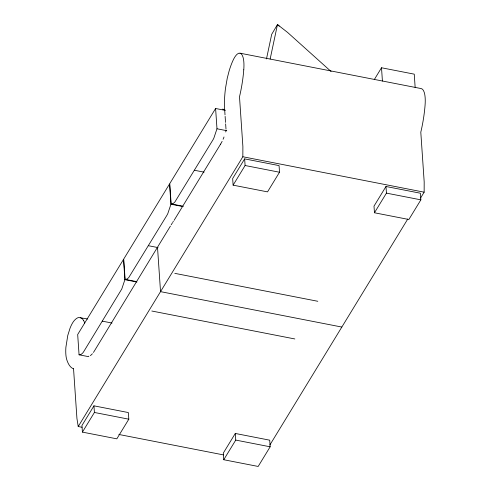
<?xml version="1.0" encoding="UTF-8"?>
<svg xmlns="http://www.w3.org/2000/svg" width="491" height="491" viewBox="0 0 491 491"><rect width="100%" height="100%" fill="white"/><g stroke="black" fill="none" stroke-linecap="round" stroke-linejoin="round"><path stroke-width="0.74" d="M81.985 427.262L78.222 426.526L242.842 156.758L242.885 146.508L239.498 96.788A58.214 18.314 -78.9 0 0 243.769 69.808M420.548 198.069L424.144 192.177L424.187 181.928L420.799 132.208A58.214 18.314 -78.9 0 0 425.071 105.227A23.844 7.5 -78.9 0 0 424.273 92.48L423.481 90.528L422.481 89.227L421.321 88.607L240.019 53.188L238.724 53.267L237.337 54.059A21.586 6.794 -78.9 0 0 233.078 60.27A34.352 10.808 -78.9 0 0 229.144 70.87L227.265 78.149L225.504 88.233A47.866 15.061 -78.9 0 0 224.522 107.511L225.019 114.869M266.478 58.938L271.695 34.333L277.47 24.55L287.505 32.363L331.087 71.514M270.16 59L277.47 24.55L279.183 26.091M124.904 279.674L121.762 289.033L83.906 351.329A17.338 5.456 -78.9 0 1 82.678 353.06L81.033 354.49L79.063 354.803L77.682 334.512L123.523 259.389L124.904 279.674L136.928 282.024M170.948 204.225L167.848 213.487A17.338 5.456 -78.9 0 1 166.652 215.727L128.765 277.55L127.077 279.041L125.107 279.354L123.72 259.064L169.561 183.941L170.948 204.225L182.971 206.576M215.604 108.493L216.985 128.777L213.886 138.039A17.338 5.456 -78.9 0 1 212.695 140.279L174.808 202.102L173.114 203.593L171.144 203.906L169.763 183.616L215.604 108.493L225.369 110.401M157.114 247.869L94.444 350.862A27.692 8.715 -78.9 0 1 93.419 352.428M93.953 405.836L81.966 425.482L82.414 432.111L116.827 438.837L128.82 419.191L128.366 412.563L93.953 405.836L94.407 412.465L82.414 432.111M244.647 158.881L232.66 178.528L233.115 185.156L267.527 191.877L279.514 172.237L279.066 165.602L244.647 158.881L245.101 165.51L233.115 185.156M374.326 79.542L381.513 67.764L414.251 74.159L415.153 87.466M235.293 433.455L223.307 453.095L223.755 459.729L258.168 466.45L270.16 446.804L269.706 440.175L235.293 433.455L235.748 440.083L223.755 459.729M385.987 186.494L374.001 206.14L374.455 212.769L408.868 219.495L420.855 199.849L420.4 193.221L385.987 186.494L386.442 193.123L374.455 212.769M269.915 444.92L407.763 219.023M170.426 226.081L157.507 247.225L160.532 291.642L341.834 327.061M171.206 224.798L172.384 222.877M220.606 144.115L174.078 220.349M172.771 222.239L173.384 221.392M87.766 318.984L78.634 317.517A34.352 10.808 -78.9 0 0 74.19 320.648A21.586 6.794 -78.9 0 0 70.029 328.24L67.776 335.445L65.892 347.26A23.844 7.5 -78.9 0 0 66.813 359.805A58.214 18.314 -78.9 0 0 73.54 368.766M222.583 109.131L224.835 109.567M216.985 128.777L226.756 130.686M242.842 156.758L424.144 192.177M245.101 165.51L279.514 172.237M386.442 193.123L420.855 199.849M194.332 170.242L204.096 172.151M171.144 203.906L183.168 206.251M148.294 245.69L158.059 247.599M174.802 273.352L317.818 301.29M125.107 279.354L136.375 281.552M151.817 311.018L294.833 338.956M102.251 321.139L112.022 323.047M79.063 354.803L88.079 356.564M94.407 412.465L128.82 419.191M235.748 440.083L270.16 446.804M118.847 434.461L223.417 454.893M80.266 317.517L82.445 318.868L83.679 320.648M240.019 53.188L241.185 53.801L242.18 55.109L242.977 57.054A23.844 7.5 -78.9 0 1 243.775 69.802M78.222 426.526L76.934 418.467L73.546 368.747M381.513 67.764L382.421 81.07M225.124 116.373L225.535 122.388M225.639 123.892L225.995 129.151M226.093 130.649A27.692 8.715 -78.9 0 1 225.713 131.975M224.013 136.989A27.692 8.715 -78.9 0 1 223.086 139.266M222.116 141.365A27.692 8.715 -78.9 0 1 220.606 144.121M92.382 353.741A27.692 8.715 -78.9 0 1 90.344 355.576M88.877 356.221A27.692 8.715 -78.9 0 1 88.405 356.288M83.679 320.641A47.866 15.061 -78.9 0 1 84.747 323.066"/></g></svg>
